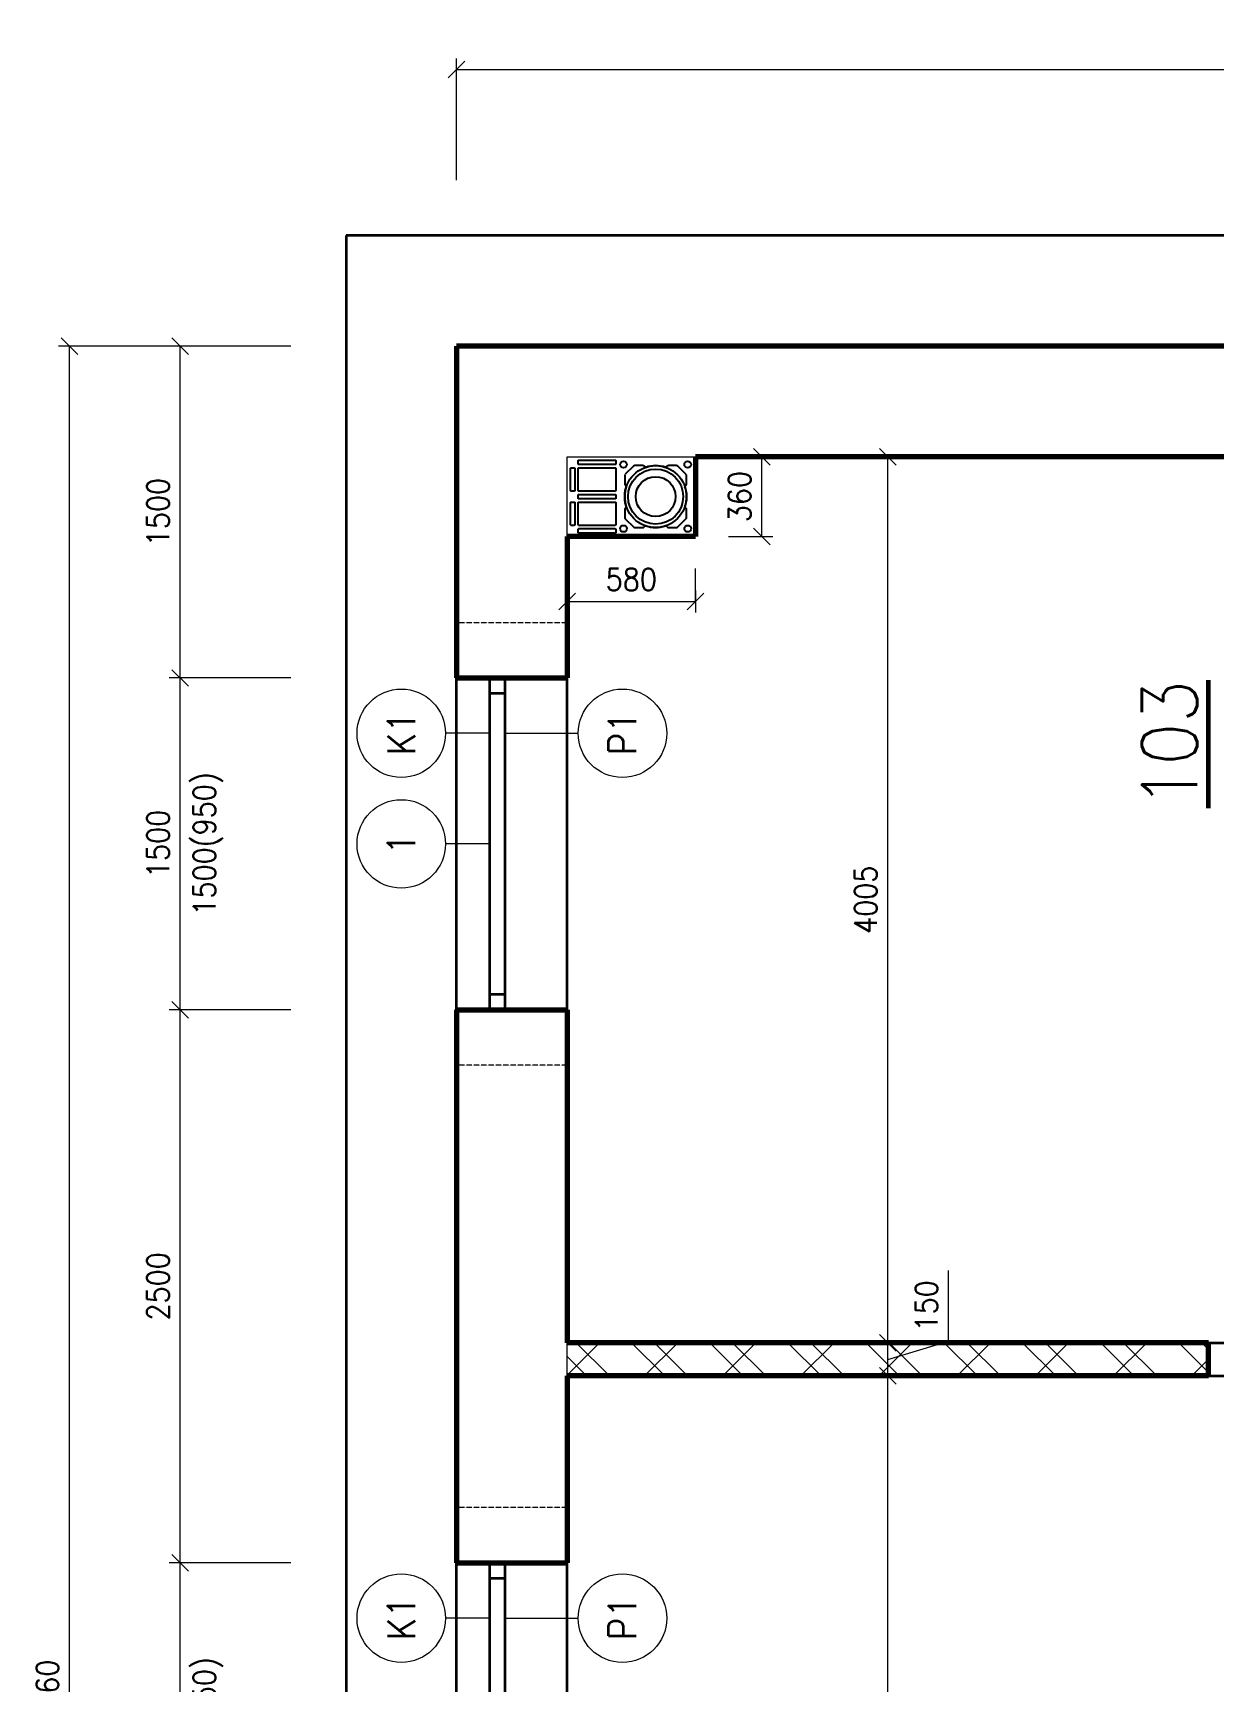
# Model space of a CAD drawing. Header units: millimetres. Extents: x 9557 to 76822, y 14597 to 67378.
# Drawn here: x 15562 to 20902, y 29744 to 37198 of the extents above; entities that cross this region are included whole.
import ezdxf

# ---------------------------------------------------------------- set-up
doc = ezdxf.new("R2010")
doc.units = ezdxf.units.MM
doc.linetypes.add('ACAD_ISO05W100', pattern=[33, 24, -3, 0, -3, 0, -3])
for name, color, linetype, lineweight in [('0.18', 51, 'Continuous', 18), ('0.25', 7, 'Continuous', 25), ('0.35', 6, 'Continuous', 35), ('0.6', 10, 'Continuous', 60), ('0.7', 30, 'Continuous', 70)]:
    doc.layers.add(name, color=color, linetype=linetype, lineweight=lineweight)
doc.styles.add('MyTextStyle', font='romans.shx', dxfattribs={"width": 0.9})
doc.dimstyles.new('Standard SK ext', dxfattribs={"dimtxt": 100, "dimasz": 75, "dimexe": 50, "dimexo": 0, "dimgap": 50, "dimtad": 1, "dimdec": 0, "dimrnd": 5, "dimzin": 0, "dimdsep": 46, "dimtxsty": 'MyTextStyle', "dimblk": 'OBLIQUE', "dimcen": 0, "dimclrd": 51, "dimclre": 51, "dimadec": 0, "dimazin": 0, "dimtfac": 1, "dimtdec": 0, "dimtofl": 0, "dimtmove": 0, "dimatfit": 2, "dimfxl": 500, "dimfxlon": 1, "dimtolj": 1, "dimtzin": 0, "dimlwd": 18, "dimlwe": 18, "dimarcsym": 0})
doc.dimstyles.new('Standard SK int', dxfattribs={"dimtxt": 100, "dimasz": 75, "dimexe": 50, "dimexo": 0, "dimgap": 50, "dimtad": 1, "dimdec": 0, "dimrnd": 5, "dimzin": 0, "dimtxsty": 'MyTextStyle', "dimblk": 'OBLIQUE', "dimcen": 0, "dimclrd": 51, "dimclre": 51, "dimadec": 0, "dimazin": 1, "dimtm": 1e-09, "dimtfac": 1, "dimtdec": 0, "dimtofl": 0, "dimtmove": 0, "dimatfit": 2, "dimfxl": 50, "dimfxlon": 1, "dimtfill": 1, "dimtfillclr": 250, "dimtolj": 1, "dimtzin": 0, "dimlwd": 18, "dimlwe": 18, "dimarcsym": 0})

# ---------------------------------------------------------------- blocks, each defined once
blk = doc.blocks.new('_Oblique')
at = {"color": 0, "linetype": 'ByBlock', "lineweight": -2}
blk.add_line((-0.5, -0.5), (0.5, 0.5), dxfattribs=at)
blk = doc.blocks.new('*D60')
at = {"layer": '0.25', "color": 51, "linetype": 'Continuous', "lineweight": 18, "transparency": 16777216}
for p, q in [((24650.6, 35782.8), (24750.6, 35782.8)), ((24700.6, 35282.8), (24700.6, 35782.8)), ((24650.6, 35282.8), (24750.6, 35282.8))]:
    blk.add_line(p, q, dxfattribs=at)
at = {"layer": '0.25', "color": 51, "lineweight": 18, "transparency": 16777216, "xscale": 75, "yscale": 75, "zscale": 75}
for p, rotation in [((24700.6, 35782.8), 90), ((24700.6, 35282.8), 270)]:
    blk.add_blockref('_Oblique', p, dxfattribs=dict(at, rotation=rotation))
at = {"layer": '0.25', "color": 0, "transparency": 16777216, "insert": (24600.6, 35532.8), "char_height": 100, "attachment_point": 5, "rotation": 90, "style": 'MyTextStyle', "bg_fill": 3, "box_fill_scale": 1.1, "bg_fill_color": 256, "bg_fill_true_color": 13158600, "bg_fill_transparency": 0}
blk.add_mtext('\\A1;500', dxfattribs=at)
blk = doc.blocks.new('*D76')
at = {"layer": '0.25', "color": 51, "linetype": 'Continuous', "lineweight": 18, "transparency": 16777216}
for p, q in [((19377.2, 31127.8), (19477.2, 31127.8)), ((19427.2, 27122.8), (19427.2, 31127.8)), ((19377.2, 27122.8), (19477.2, 27122.8))]:
    blk.add_line(p, q, dxfattribs=at)
at = {"layer": '0.25', "color": 51, "lineweight": 18, "transparency": 16777216, "xscale": 75, "yscale": 75, "zscale": 75}
for p, rotation in [((19427.2, 31127.8), 90), ((19427.2, 27122.8), 270)]:
    blk.add_blockref('_Oblique', p, dxfattribs=dict(at, rotation=rotation))
at = {"layer": '0.25', "color": 0, "transparency": 16777216, "insert": (19327.2, 29125.3), "char_height": 100, "attachment_point": 5, "rotation": 90, "style": 'MyTextStyle', "bg_fill": 3, "box_fill_scale": 1.1, "bg_fill_color": 256, "bg_fill_true_color": 13158600, "bg_fill_transparency": 0}
blk.add_mtext('\\A1;4005', dxfattribs=at)
blk = doc.blocks.new('*D77')
at = {"layer": '0.25', "color": 51, "linetype": 'Continuous', "lineweight": 18, "transparency": 16777216}
for p, q in [((19702.2, 31285.3), (19702.2, 31603.9)), ((19377.2, 31277.8), (19477.2, 31277.8)), ((19427.2, 31202.8), (19702.2, 31285.3)), ((19427.2, 31127.8), (19427.2, 31277.8)), ((19377.2, 31127.8), (19477.2, 31127.8))]:
    blk.add_line(p, q, dxfattribs=at)
at = {"layer": '0.25', "color": 51, "lineweight": 18, "transparency": 16777216, "xscale": 75, "yscale": 75, "zscale": 75}
for p, rotation in [((19427.2, 31277.8), 90), ((19427.2, 31127.8), 270)]:
    blk.add_blockref('_Oblique', p, dxfattribs=dict(at, rotation=rotation))
at = {"layer": '0.25', "color": 0, "transparency": 16777216, "insert": (19602.2, 31444.6), "char_height": 100, "attachment_point": 5, "rotation": 90, "style": 'MyTextStyle', "bg_fill": 3, "box_fill_scale": 1.1, "bg_fill_color": 256, "bg_fill_true_color": 13158600, "bg_fill_transparency": 0}
blk.add_mtext('\\A1;150', dxfattribs=at)
blk = doc.blocks.new('*D78')
at = {"layer": '0.25', "color": 51, "linetype": 'Continuous', "lineweight": 18, "transparency": 16777216}
for p, q in [((19377.2, 35282.8), (19477.2, 35282.8)), ((19427.2, 31277.8), (19427.2, 35282.8)), ((19377.2, 31277.8), (19477.2, 31277.8))]:
    blk.add_line(p, q, dxfattribs=at)
at = {"layer": '0.25', "color": 51, "lineweight": 18, "transparency": 16777216, "xscale": 75, "yscale": 75, "zscale": 75}
for p, rotation in [((19427.2, 35282.8), 90), ((19427.2, 31277.8), 270)]:
    blk.add_blockref('_Oblique', p, dxfattribs=dict(at, rotation=rotation))
at = {"layer": '0.25', "color": 0, "transparency": 16777216, "insert": (19327.2, 33280.3), "char_height": 100, "attachment_point": 5, "rotation": 90, "style": 'MyTextStyle', "bg_fill": 3, "box_fill_scale": 1.1, "bg_fill_color": 256, "bg_fill_true_color": 13158600, "bg_fill_transparency": 0}
blk.add_mtext('\\A1;4005', dxfattribs=at)
blk = doc.blocks.new('*D83')
at = {"layer": '0.25', "color": 51, "linetype": 'Continuous', "lineweight": 18, "ltscale": 2, "transparency": 16777216}
for p, q in [((16727.2, 30282.8), (16177.2, 30282.8)), ((16227.2, 28782.8), (16227.2, 30282.8)), ((16727.2, 28782.8), (16177.2, 28782.8))]:
    blk.add_line(p, q, dxfattribs=at)
at = {"layer": '0.25', "color": 51, "lineweight": 18, "ltscale": 2, "transparency": 16777216, "xscale": 75, "yscale": 75, "zscale": 75}
for p, rotation in [((16227.2, 30282.8), 90), ((16227.2, 28782.8), 270)]:
    blk.add_blockref('_Oblique', p, dxfattribs=dict(at, rotation=rotation))
at = {"layer": '0.25', "color": 0, "ltscale": 2, "transparency": 16777216, "char_height": 100, "attachment_point": 5, "rotation": 90, "style": 'MyTextStyle', "bg_fill": 3, "box_fill_scale": 1.1, "bg_fill_color": 256, "bg_fill_true_color": 13158600, "bg_fill_transparency": 0}
for s, insert in [('\\A1;1500(950)', (16353.4, 29532.8)), ('\\A1;1500', (16127.2, 29532.8))]:
    blk.add_mtext(s, dxfattribs=dict(at, insert=insert))
blk = doc.blocks.new('*D84')
at = {"layer": '0.25', "color": 51, "linetype": 'Continuous', "lineweight": 18, "ltscale": 2, "transparency": 16777216}
for p, q in [((16727.2, 32782.8), (16177.2, 32782.8)), ((16227.2, 30282.8), (16227.2, 32782.8)), ((16727.2, 30282.8), (16177.2, 30282.8))]:
    blk.add_line(p, q, dxfattribs=at)
at = {"layer": '0.25', "color": 51, "lineweight": 18, "ltscale": 2, "transparency": 16777216, "xscale": 75, "yscale": 75, "zscale": 75}
for p, rotation in [((16227.2, 32782.8), 90), ((16227.2, 30282.8), 270)]:
    blk.add_blockref('_Oblique', p, dxfattribs=dict(at, rotation=rotation))
at = {"layer": '0.25', "color": 0, "ltscale": 2, "transparency": 16777216, "insert": (16127.2, 31532.8), "char_height": 100, "attachment_point": 5, "rotation": 90, "style": 'MyTextStyle', "bg_fill": 3, "box_fill_scale": 1.1, "bg_fill_color": 256, "bg_fill_true_color": 13158600, "bg_fill_transparency": 0}
blk.add_mtext('\\A1;2500', dxfattribs=at)
blk = doc.blocks.new('*D85')
at = {"layer": '0.25', "color": 51, "linetype": 'Continuous', "lineweight": 18, "ltscale": 2, "transparency": 16777216}
for p, q in [((16727.2, 34282.8), (16177.2, 34282.8)), ((16227.2, 32782.8), (16227.2, 34282.8)), ((16727.2, 32782.8), (16177.2, 32782.8))]:
    blk.add_line(p, q, dxfattribs=at)
at = {"layer": '0.25', "color": 51, "lineweight": 18, "ltscale": 2, "transparency": 16777216, "xscale": 75, "yscale": 75, "zscale": 75}
for p, rotation in [((16227.2, 34282.8), 90), ((16227.2, 32782.8), 270)]:
    blk.add_blockref('_Oblique', p, dxfattribs=dict(at, rotation=rotation))
at = {"layer": '0.25', "color": 0, "ltscale": 2, "transparency": 16777216, "char_height": 100, "attachment_point": 5, "rotation": 90, "style": 'MyTextStyle', "bg_fill": 3, "box_fill_scale": 1.1, "bg_fill_color": 256, "bg_fill_true_color": 13158600, "bg_fill_transparency": 0}
for s, insert in [('\\A1;1500(950)', (16353.4, 33532.8)), ('\\A1;1500', (16127.2, 33532.8))]:
    blk.add_mtext(s, dxfattribs=dict(at, insert=insert))
blk = doc.blocks.new('*D86')
at = {"layer": '0.25', "color": 51, "linetype": 'Continuous', "lineweight": 18, "ltscale": 2, "transparency": 16777216}
for p, q in [((16727.2, 35782.8), (16177.2, 35782.8)), ((16227.2, 34282.8), (16227.2, 35782.8)), ((16727.2, 34282.8), (16177.2, 34282.8))]:
    blk.add_line(p, q, dxfattribs=at)
at = {"layer": '0.25', "color": 51, "lineweight": 18, "ltscale": 2, "transparency": 16777216, "xscale": 75, "yscale": 75, "zscale": 75}
for p, rotation in [((16227.2, 35782.8), 90), ((16227.2, 34282.8), 270)]:
    blk.add_blockref('_Oblique', p, dxfattribs=dict(at, rotation=rotation))
at = {"layer": '0.25', "color": 0, "ltscale": 2, "transparency": 16777216, "insert": (16127.2, 35032.8), "char_height": 100, "attachment_point": 5, "rotation": 90, "style": 'MyTextStyle', "bg_fill": 3, "box_fill_scale": 1.1, "bg_fill_color": 256, "bg_fill_true_color": 13158600, "bg_fill_transparency": 0}
blk.add_mtext('\\A1;1500', dxfattribs=at)
blk = doc.blocks.new('*D87')
at = {"layer": '0.25', "color": 51, "linetype": 'Continuous', "lineweight": 18, "ltscale": 2, "transparency": 16777216}
for p, q in [((16227.2, 35782.8), (15677.2, 35782.8)), ((15727.2, 23522.8), (15727.2, 35782.8)), ((16227.2, 23522.8), (15677.2, 23522.8))]:
    blk.add_line(p, q, dxfattribs=at)
at = {"layer": '0.25', "color": 51, "lineweight": 18, "ltscale": 2, "transparency": 16777216, "xscale": 75, "yscale": 75, "zscale": 75}
for p, rotation in [((15727.2, 35782.8), 90), ((15727.2, 23522.8), 270)]:
    blk.add_blockref('_Oblique', p, dxfattribs=dict(at, rotation=rotation))
at = {"layer": '0.25', "color": 0, "ltscale": 2, "transparency": 16777216, "insert": (15627.2, 29652.8), "char_height": 100, "attachment_point": 5, "rotation": 90, "style": 'MyTextStyle', "bg_fill": 3, "box_fill_scale": 1.1, "bg_fill_color": 256, "bg_fill_true_color": 13158600, "bg_fill_transparency": 0}
blk.add_mtext('\\A1;12260', dxfattribs=at)
blk = doc.blocks.new('*D88')
at = {"layer": '0.25', "color": 51, "linetype": 'Continuous', "lineweight": 18, "ltscale": 2, "transparency": 16777216}
for p, q in [((17477.2, 36532.8), (17477.2, 37082.8)), ((28277.2, 36532.8), (28277.2, 37082.8)), ((17477.2, 37032.8), (28277.2, 37032.8))]:
    blk.add_line(p, q, dxfattribs=at)
at = {"layer": '0.25', "color": 51, "lineweight": 18, "ltscale": 2, "transparency": 16777216, "xscale": 75, "yscale": 75, "zscale": 75, "rotation": 180}
blk.add_blockref('_Oblique', (17477.2, 37032.8), dxfattribs=at)
at = {"layer": '0.25', "color": 51, "lineweight": 18, "ltscale": 2, "transparency": 16777216, "xscale": 75, "yscale": 75, "zscale": 75}
blk.add_blockref('_Oblique', (28277.2, 37032.8), dxfattribs=at)
at = {"layer": '0.25', "color": 0, "ltscale": 2, "transparency": 16777216, "insert": (22877.2, 37132.8), "char_height": 100, "attachment_point": 5, "style": 'MyTextStyle', "bg_fill": 3, "box_fill_scale": 1.1, "bg_fill_color": 256, "bg_fill_true_color": 13158600, "bg_fill_transparency": 0}
blk.add_mtext('\\A1;10800', dxfattribs=at)
blk = doc.blocks.new('*D43')
at = {"layer": '0.25', "color": 51, "linetype": 'Continuous', "lineweight": 18, "ltscale": 2, "transparency": 16777216}
for p, q in [((24750.6, 36282.8), (24650.6, 36282.8)), ((24700.6, 35782.8), (24700.6, 36282.8)), ((24650.6, 35782.8), (24750.6, 35782.8))]:
    blk.add_line(p, q, dxfattribs=at)
at = {"layer": '0.25', "color": 51, "lineweight": 18, "ltscale": 2, "transparency": 16777216, "xscale": 75, "yscale": 75, "zscale": 75}
for p, rotation in [((24700.6, 36282.8), 90), ((24700.6, 35782.8), 270)]:
    blk.add_blockref('_Oblique', p, dxfattribs=dict(at, rotation=rotation))
at = {"layer": '0.25', "color": 0, "ltscale": 2, "transparency": 16777216, "insert": (24600.6, 36032.8), "char_height": 100, "attachment_point": 5, "rotation": 90, "style": 'MyTextStyle', "bg_fill": 3, "box_fill_scale": 1.1, "bg_fill_color": 256, "bg_fill_true_color": 13158600, "bg_fill_transparency": 0}
blk.add_mtext('\\A1;500', dxfattribs=at)
blk = doc.blocks.new('*D115')
at = {"layer": '0.25', "color": 51, "linetype": 'Continuous', "lineweight": 18, "ltscale": 2, "transparency": 16777216}
for p, q in [((18807.2, 35282.8), (18907.2, 35282.8)), ((18857.2, 34922.8), (18857.2, 35282.8)), ((18807.2, 34922.8), (18907.2, 34922.8))]:
    blk.add_line(p, q, dxfattribs=at)
at = {"layer": '0.25', "color": 51, "lineweight": 18, "ltscale": 2, "transparency": 16777216, "xscale": 75, "yscale": 75, "zscale": 75}
for p, rotation in [((18857.2, 35282.8), 90), ((18857.2, 34922.8), 270)]:
    blk.add_blockref('_Oblique', p, dxfattribs=dict(at, rotation=rotation))
at = {"layer": '0.25', "color": 0, "ltscale": 2, "transparency": 16777216, "insert": (18757.2, 35102.8), "char_height": 100, "attachment_point": 5, "rotation": 90, "style": 'MyTextStyle', "bg_fill": 3, "box_fill_scale": 1.1, "bg_fill_color": 256, "bg_fill_true_color": 13158600, "bg_fill_transparency": 0}
blk.add_mtext('\\A1;360', dxfattribs=at)
blk = doc.blocks.new('*D34')
at = {"layer": '0.25', "color": 51, "linetype": 'Continuous', "lineweight": 18, "ltscale": 2, "transparency": 16777216}
for p, q in [((17977.2, 34678.4), (17977.2, 34578.4)), ((18557.2, 34678.4), (18557.2, 34578.4)), ((17977.2, 34628.4), (18557.2, 34628.4))]:
    blk.add_line(p, q, dxfattribs=at)
at = {"layer": '0.25', "color": 51, "lineweight": 18, "ltscale": 2, "transparency": 16777216, "xscale": 75, "yscale": 75, "zscale": 75, "rotation": 180}
blk.add_blockref('_Oblique', (17977.2, 34628.4), dxfattribs=at)
at = {"layer": '0.25', "color": 51, "lineweight": 18, "ltscale": 2, "transparency": 16777216, "xscale": 75, "yscale": 75, "zscale": 75}
blk.add_blockref('_Oblique', (18557.2, 34628.4), dxfattribs=at)
at = {"layer": '0.25', "color": 0, "ltscale": 2, "transparency": 16777216, "insert": (18267.2, 34728.4), "char_height": 100, "attachment_point": 5, "style": 'MyTextStyle', "bg_fill": 3, "box_fill_scale": 1.1, "bg_fill_color": 256, "bg_fill_true_color": 13158600, "bg_fill_transparency": 0}
blk.add_mtext('\\A1;580', dxfattribs=at)

msp = doc.modelspace()

# ---------------------------------------------------------------- hatches: boundary and pattern name
at = {"layer": '0.18', "ltscale": 2}
h = msp.add_hatch(dxfattribs=at)
h.set_pattern_fill('MURIVOSTREDNAPEVNOST', color=256, scale=250, angle=90, pattern_type=2)
h.set_pattern_definition([(135, (35925.14, 18320.34), (-353.5534, 2e-14), []), (135, (35925.14, 18570.34), (-353.5534, 2e-14), []), (225, (35925.14, 18320.34), (-5e-14, -353.5534), [])])
h.paths.add_polyline_path([(21777.2, 31277.8), (21777.2, 31127.8), (21877.2, 31127.8), (21877.2, 31277.8)])
h.paths.add_polyline_path([(17977.2, 31277.8), (17977.2, 31127.8), (20877.2, 31127.8), (20877.2, 31277.8)])

# ---------------------------------------------------------------- linework, layer by layer
at = {"layer": '0.18', "ltscale": 5}
for p, q in [((17977.2, 34922.8), (17977.2, 35282.8)), ((17977.2, 35282.8), (18557.2, 35282.8))]:
    msp.add_line(p, q, dxfattribs=at)
at = {"layer": '0.18', "ltscale": 2}
for p, q in [((18707.2, 34922.8), (18857.2, 34922.8)), ((17627.2, 34032.8), (17427.2, 34032.8)), ((17697.2, 34032.8), (18027.2, 34032.8)), ((17627.2, 33532.8), (17427.2, 33532.8)), ((17627.2, 30032.8), (17427.2, 30032.8)), ((17697.2, 30032.8), (18027.2, 30032.8))]:
    msp.add_line(p, q, dxfattribs=at)
at = {"layer": '0.18', "linetype": 'ACAD_ISO05W100'}
for p, q in [((17977.2, 34532.8), (17477.2, 34532.8)), ((17977.2, 32532.8), (17477.2, 32532.8)), ((17977.2, 30532.8), (17477.2, 30532.8))]:
    msp.add_line(p, q, dxfattribs=at)
at = {"layer": '0.18'}
msp.add_line((17977.2, 31127.8), (17977.2, 31277.8), dxfattribs=at)
at = {"layer": '0.18', "ltscale": 2}
for centre in [(17227.2, 34032.8), (18227.2, 34032.8), (17227.2, 33532.8), (17227.2, 30032.8), (18227.2, 30032.8)]:
    msp.add_circle(centre, 200, dxfattribs=at)
at = {"layer": '0.25'}
for p, q in [((18237.2, 35196.3), (18237.2, 35162.1)), ((18276.6, 35239.9), (18240.1, 35203.4)), ((18317.9, 35242.8), (18283.7, 35242.8)), ((18328.4, 35236.5), (18325, 35239.9)), ((18429.4, 35239.9), (18426, 35236.5)), ((18470.7, 35242.8), (18436.5, 35242.8)), ((18514.3, 35203.4), (18477.8, 35239.9)), ((18517.2, 35162.1), (18517.2, 35196.3)), ((18240.1, 35155), (18243.6, 35151.6)), ((18510.9, 35151.6), (18514.3, 35155)), ((18237.2, 35043.5), (18237.2, 35009.3)), ((18243.6, 35054), (18240.1, 35050.6)), ((18514.3, 35050.6), (18510.9, 35054)), ((18517.2, 35009.3), (18517.2, 35043.5)), ((18240.1, 35002.2), (18276.6, 34965.7)), ((18283.7, 34962.8), (18317.9, 34962.8)), ((18325, 34965.7), (18328.4, 34969.2)), ((18426, 34969.2), (18429.4, 34965.7)), ((18436.5, 34962.8), (18470.7, 34962.8)), ((18477.8, 34965.7), (18514.3, 35002.2))]:
    msp.add_line(p, q, dxfattribs=at)
for points in [[(18197.2, 35264.8), (18197.2, 35250.8, -0.414214), (18194.2, 35247.8), (18030.2, 35247.8, -0.414214), (18027.2, 35250.8), (18027.2, 35264.8, -0.414214), (18030.2, 35267.8), (18194.2, 35267.8, -0.414214)], [(18012.2, 35229.8), (18012.2, 35130.8, -0.414214), (18009.2, 35127.8), (17995.2, 35127.8, -0.414214), (17992.2, 35130.8), (17992.2, 35229.8, -0.414214), (17995.2, 35232.8), (18009.2, 35232.8, -0.414214)], [(18197.2, 35109.8), (18197.2, 35095.8, -0.414214), (18194.2, 35092.8), (18030.2, 35092.8, -0.414214), (18027.2, 35095.8), (18027.2, 35109.8, -0.414214), (18030.2, 35112.8), (18194.2, 35112.8, -0.414214)], [(18012.2, 35074.8), (18012.2, 34975.8, -0.414214), (18009.2, 34972.8), (17995.2, 34972.8, -0.414214), (17992.2, 34975.8), (17992.2, 35074.8, -0.414214), (17995.2, 35077.8), (18009.2, 35077.8, -0.414214)], [(18197.2, 34954.8), (18197.2, 34940.8, -0.414214), (18194.2, 34937.8), (18030.2, 34937.8, -0.414214), (18027.2, 34940.8), (18027.2, 34954.8, -0.414214), (18030.2, 34957.8), (18194.2, 34957.8, -0.414214)]]:
    msp.add_lwpolyline(points, format="xyb", close=True, dxfattribs=at)
at = {"layer": '0.25', "ltscale": 5}
for points in [[(18197.2, 35229.8), (18197.2, 35130.8, -0.414214), (18194.2, 35127.8), (18030.2, 35127.8, -0.414214), (18027.2, 35130.8), (18027.2, 35229.8, -0.414214), (18030.2, 35232.8), (18194.2, 35232.8, -0.414214)], [(18197.2, 35074.8), (18197.2, 34975.8, -0.414214), (18194.2, 34972.8), (18030.2, 34972.8, -0.414214), (18027.2, 34975.8), (18027.2, 35074.8, -0.414214), (18030.2, 35077.8), (18194.2, 35077.8, -0.414214)]]:
    msp.add_lwpolyline(points, format="xyb", close=True, dxfattribs=at)
at = {"layer": '0.25'}
for centre, radius in [((18232.2, 35247.8), 15), ((18522.2, 35247.8), 15), ((18377.2, 35102.8), 140), ((18377.2, 35102.8), 90), ((18232.2, 34957.8), 15), ((18522.2, 34957.8), 15)]:
    msp.add_circle(centre, radius, dxfattribs=at)
at = {"layer": '0.25', "ltscale": 1.3}
msp.add_circle((18377.2, 35102.8), 124.6, dxfattribs=at)
at = {"layer": '0.25'}
for centre, radius, start, end in [((18247.2, 35196.3), 10, 135, 180), ((18283.7, 35232.8), 10, 90, 135), ((18317.9, 35232.8), 10, 45, 90), ((18331.3, 35239.3), 4, 225, 288.6122), ((18377.2, 35102.8), 140, 90, 108.6122), ((18377.2, 35102.8), 140, 71.3878, 90), ((18423.2, 35239.3), 4, 251.3878, 315), ((18436.5, 35232.8), 10, 90, 135), ((18470.7, 35232.8), 10, 45, 90), ((18507.2, 35196.3), 10, 0, 45), ((18247.2, 35162.1), 10, 180, 225), ((18377.2, 35102.8), 140, 161.3878, 180), ((18240.7, 35148.8), 4, 341.3878, 45), ((18513.7, 35148.8), 4, 135, 198.6122), ((18377.2, 35102.8), 140, 0, 18.6122), ((18507.2, 35162.1), 10, 315, 0), ((18377.2, 35102.8), 140, 180, 198.6122), ((18247.2, 35043.5), 10, 135, 180), ((18240.7, 35056.9), 4, 315, 18.6122), ((18513.7, 35056.9), 4, 161.3878, 225), ((18377.2, 35102.8), 140, 341.3878, 0), ((18507.2, 35043.5), 10, 0, 45), ((18247.2, 35009.3), 10, 180, 225), ((18283.7, 34972.8), 10, 225, 270), ((18317.9, 34972.8), 10, 270, 315), ((18331.3, 34966.3), 4, 71.3878, 135), ((18377.2, 35102.8), 140, 251.3878, 270), ((18377.2, 35102.8), 140, 270, 288.6122), ((18423.2, 34966.3), 4, 45, 108.6122), ((18436.5, 34972.8), 10, 225, 270), ((18470.7, 34972.8), 10, 270, 315), ((18507.2, 35009.3), 10, 315, 0)]:
    msp.add_arc(centre, radius, start, end, dxfattribs=at)
at = {"layer": '0.35'}
for p, q in [((28777.2, 36282.8), (16977.2, 36282.8)), ((16977.2, 36282.8), (16977.2, 23022.8)), ((17477.2, 32782.8), (17477.2, 34282.8)), ((17627.2, 32782.8), (17627.2, 34282.8)), ((17697.2, 32782.8), (17697.2, 34282.8)), ((17977.2, 32782.8), (17977.2, 34282.8)), ((17697.2, 34212.8), (17627.2, 34212.8)), ((17697.2, 32852.8), (17627.2, 32852.8)), ((20877.2, 31277.8), (21777.2, 31277.8)), ((20877.2, 31127.8), (21777.2, 31127.8)), ((17477.2, 28782.8), (17477.2, 30282.8)), ((17627.2, 28782.8), (17627.2, 30282.8)), ((17697.2, 28782.8), (17697.2, 30282.8)), ((17977.2, 28782.8), (17977.2, 30282.8)), ((17697.2, 30212.8), (17627.2, 30212.8))]:
    msp.add_line(p, q, dxfattribs=at)
at = {"layer": '0.7'}
for p, q in [((28277.2, 35782.8), (17477.2, 35782.8)), ((17477.2, 35782.8), (17477.2, 34282.8)), ((22002.2, 35282.8), (18557.2, 35282.8)), ((17977.2, 34922.8), (17977.2, 34282.8)), ((17477.2, 34282.8), (17977.2, 34282.8)), ((17477.2, 32782.8), (17477.2, 30282.8)), ((17477.2, 32782.8), (17977.2, 32782.8)), ((17977.2, 32782.8), (17977.2, 31277.8)), ((20877.2, 31277.8), (17977.2, 31277.8)), ((20877.2, 31127.8), (20877.2, 31277.8)), ((17977.2, 31127.8), (17977.2, 30282.8)), ((20877.2, 31127.8), (17977.2, 31127.8)), ((17477.2, 30282.8), (17977.2, 30282.8))]:
    msp.add_line(p, q, dxfattribs=at)
at = {"layer": '0.7', "ltscale": 5}
for p, q in [((18557.2, 35282.8), (18557.2, 34922.8)), ((18557.2, 34922.8), (17977.2, 34922.8))]:
    msp.add_line(p, q, dxfattribs=at)

# ---------------------------------------------------------------- texts
at = {"layer": '0.25', "ltscale": 2, "char_height": 125, "attachment_point": 5, "rotation": 90, "style": 'MyTextStyle'}
for s, insert in [('{\\Fromans|c238;K1}', (17227.2, 34032.8)), ('{\\Fromans|c238;P1}', (18227.2, 34032.8)), ('{\\Fromans|c238;1}', (17227.2, 33532.8)), ('{\\Fromans|c238;K1}', (17227.2, 30032.8)), ('{\\Fromans|c238;P1}', (18227.2, 30032.8))]:
    msp.add_mtext_dynamic_manual_height_columns(s, width=100, gutter_width=500, heights=[0], dxfattribs=dict(at, insert=insert))
at = {"layer": '0.6', "insert": (20826.5, 33983.9), "char_height": 250, "attachment_point": 8, "rotation": 90, "style": 'MyTextStyle'}
msp.add_mtext('{\\Fromans|c238;\\L103}', dxfattribs=at)

# ---------------------------------------------------------------- next in the draw order: dimensions: what is measured, and where the dimension line sits
at = {"layer": '0.25'}
for base, p1, p2, override, picture, middle in [((24700.6, 35782.8), (22277.2, 35282.8), (17477.2, 35782.8), {"dimtmove": 1, "dimtfill": 1}, '*D60', (24600.6, 35532.8)), ((19427.2, 31127.8), (17977.2, 27122.8), (17977.2, 31127.8), {"dimtfill": 1}, '*D76', (19327.2, 29125.3))]:
    dim = msp.add_linear_dim(base=base, p1=p1, p2=p2, angle=90, dimstyle='Standard SK int', override=override, dxfattribs=at)
    dim.commit()
    dim.dimension.update_dxf_attribs({"geometry": picture, "text_midpoint": middle})
at = {"layer": '0.25', "ltscale": 2}
dim = msp.add_aligned_dim(p1=(17977.2, 34922.8), p2=(18557.2, 34922.8), distance=-294.4, dimstyle='Standard SK int', dxfattribs=at)
dim.commit()
dim.dimension.update_dxf_attribs({"geometry": '*D34', "text_midpoint": (18267.2, 34728.4)})
dim = msp.add_linear_dim(base=(16227.2, 30282.8), p1=(17477.2, 28782.8), p2=(17477.2, 30282.8), angle=90, text='<>\\X1500(950)', dimstyle='Standard SK ext', override={"dimtmove": 1, "dimtfill": 1}, dxfattribs=at)
dim.commit()
dim.dimension.update_dxf_attribs({"geometry": '*D83', "text_midpoint": (16227.2, 29532.8)})

# ---------------------------------------------------------------- next in the draw order: linework, layer by layer
at = {"layer": '0.18', "ltscale": 2}
msp.add_line((18557.2, 34628.4), (18557.2, 34778.4), dxfattribs=at)

# ---------------------------------------------------------------- next in the draw order: dimensions: what is measured, and where the dimension line sits
at = {"layer": '0.25', "ltscale": 2}
dim = msp.add_linear_dim(base=(16227.2, 32782.8), p1=(17477.2, 30282.8), p2=(17477.2, 32782.8), angle=90, dimstyle='Standard SK ext', override={"dimtmove": 1, "dimtfill": 1}, dxfattribs=at)
dim.commit()
dim.dimension.update_dxf_attribs({"geometry": '*D84', "text_midpoint": (16127.2, 31532.8)})
at = {"layer": '0.25'}
dim = msp.add_linear_dim(base=(19427.2, 31277.8), p1=(17977.2, 31127.8), p2=(17977.2, 31277.8), angle=90, dimstyle='Standard SK int', override={"dimtmove": 1, "dimtfill": 1}, dxfattribs=at)
dim.commit()
dim.dimension.update_dxf_attribs({"geometry": '*D77', "text_midpoint": (19602.2, 31335.3)})

# ---------------------------------------------------------------- next in the draw order: dimensions: what is measured, and where the dimension line sits
dim = msp.add_linear_dim(base=(19427.2, 35282.8), p1=(17977.2, 31277.8), p2=(18557.2, 35282.8), angle=90, dimstyle='Standard SK int', override={"dimtmove": 1, "dimtfill": 1}, dxfattribs=at)
dim.commit()
dim.dimension.update_dxf_attribs({"geometry": '*D78', "text_midpoint": (19327.2, 33280.3)})
at = {"layer": '0.25', "ltscale": 2}
dim = msp.add_linear_dim(base=(16227.2, 34282.8), p1=(17477.2, 32782.8), p2=(17477.2, 34282.8), angle=90, text='<>\\X1500(950)', dimstyle='Standard SK ext', override={"dimtmove": 1, "dimtfill": 1}, dxfattribs=at)
dim.commit()
dim.dimension.update_dxf_attribs({"geometry": '*D85', "text_midpoint": (16227.2, 33532.8)})

# ---------------------------------------------------------------- next in the draw order: dimensions: what is measured, and where the dimension line sits
for base, p1, p2, dimstyle, override, picture, middle in [((16227.2, 35782.8), (17477.2, 34282.8), (17477.2, 35782.8), 'Standard SK ext', {"dimtmove": 1, "dimtfill": 1}, '*D86', (16127.2, 35032.8)), ((18857.2, 35282.8), (18557.2, 34922.8), (18557.2, 35282.8), 'Standard SK int', {"dimtfill": 1}, '*D115', (18757.2, 35102.8))]:
    dim = msp.add_linear_dim(base=base, p1=p1, p2=p2, angle=90, dimstyle=dimstyle, override=override, dxfattribs=at)
    dim.commit()
    dim.dimension.update_dxf_attribs({"geometry": picture, "text_midpoint": middle})

# ---------------------------------------------------------------- next in the draw order: dimensions: what is measured, and where the dimension line sits
dim = msp.add_linear_dim(base=(15727.2, 35782.8), p1=(16977.2, 23522.8), p2=(17477.2, 35782.8), angle=90, dimstyle='Standard SK ext', override={"dimtmove": 1, "dimtfill": 1}, dxfattribs=at)
dim.commit()
dim.dimension.update_dxf_attribs({"geometry": '*D87', "text_midpoint": (15627.2, 29652.8)})

# ---------------------------------------------------------------- next in the draw order: dimensions: what is measured, and where the dimension line sits
dim = msp.add_linear_dim(base=(28277.2, 37032.8), p1=(17477.2, 35782.8), p2=(28277.2, 35782.8), angle=180, dimstyle='Standard SK ext', override={"dimtmove": 1, "dimtfill": 1}, dxfattribs=at)
dim.commit()
dim.dimension.update_dxf_attribs({"geometry": '*D88', "text_midpoint": (22877.2, 37132.8)})

# ---------------------------------------------------------------- next in the draw order: dimensions: what is measured, and where the dimension line sits
dim = msp.add_linear_dim(base=(24700.6, 36282.8), p1=(17477.2, 35782.8), p2=(28777.2, 36282.8), angle=90, dimstyle='Standard SK int', override={"dimtmove": 1, "dimtfill": 1}, dxfattribs=at)
dim.commit()
dim.dimension.update_dxf_attribs({"geometry": '*D43', "text_midpoint": (24600.6, 36032.8)})

doc.saveas('drawing.dxf')
